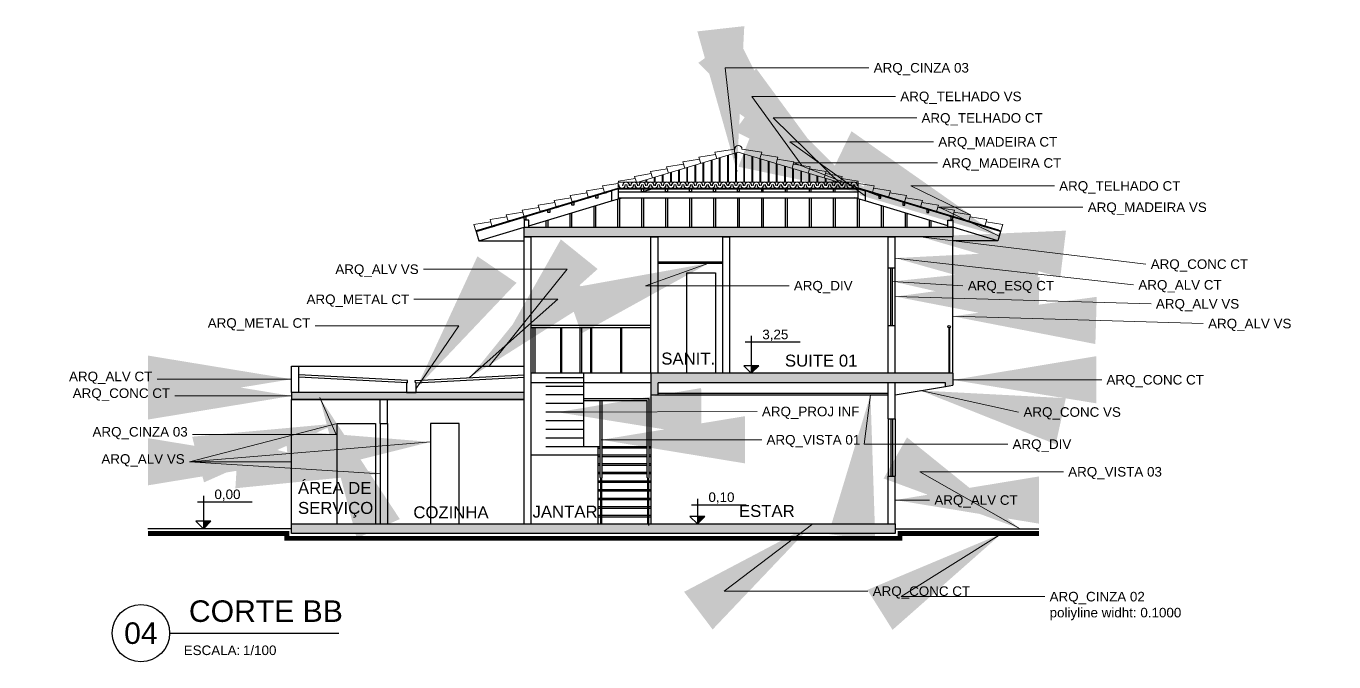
# Model space of a CAD drawing. Header units: metres. Extents: x -41.5 to 48.2, y -38.6 to 8.1.
# Drawn here: x -10.54 to 16.76, y -5.22 to 8.07 of the extents above; entities that cross this region are included whole.
import ezdxf
from ezdxf.enums import TextEntityAlignment as Align

# ---------------------------------------------------------------- set-up
doc = ezdxf.new("R2010")
doc.units = ezdxf.units.M
doc.header["$LTSCALE"] = 0.25
doc.linetypes.add('HIDDEN2', pattern=[4.7625, 3.175, -1.5875])
for name, color, linetype in [('ARQ_ALV CT', 4, 'Continuous'), ('ARQ_ALV VS', 2, 'Continuous'), ('ARQ_CONC CT', 6, 'Continuous'), ('ARQ_CONC VS', 2, 'Continuous'), ('ARQ_DIV', 3, 'Continuous'), ('ARQ_ESQ CT', 30, 'Continuous'), ('ARQ_ESQ VS', 2, 'Continuous'), ('ARQ_MADEIRA CT', 2, 'Continuous'), ('ARQ_MADEIRA VS', 1, 'Continuous'), ('ARQ_METAL CT', 2, 'Continuous'), ('ARQ_METAL VS', 1, 'Continuous'), ('ARQ_PISO 01', 1, 'Continuous'), ('ARQ_PROJ INF', 1, 'HIDDEN2'), ('ARQ_TXT 01', 1, 'Continuous'), ('ARQ_VISTA 01', 1, 'Continuous'), ('ARQ_VISTA 02', 2, 'Continuous'), ('ARQ_VISTA 03', 3, 'Continuous'), ('DET_VISTA 01', 1, 'Continuous'), ('SIMB_01', 1, 'Continuous'), ('SIMB_02', 2, 'Continuous'), ('SIMB_PREENCHIMENTO', 253, 'Continuous'), ('SIMB_TXT', 1, 'Continuous')]:
    doc.layers.add(name, color=color, linetype=linetype)
for name, color, linetype, lineweight in [('ARQ_CINZA 02', 251, 'Continuous', 9), ('ARQ_CINZA 03', 252, 'Continuous', 9), ('ARQ_TELHADO CT', 2, 'Continuous', 20), ('ARQ_TELHADO VS', 1, 'Continuous', 20)]:
    doc.layers.add(name, color=color, linetype=linetype, lineweight=lineweight)
doc.layers.add('ARQ_COTA_AZUL', color=5, linetype='Continuous', lineweight=20, true_color=0x0000ff)
doc.styles.add('Annot_2.5mm', font='arial.ttf', dxfattribs={"height": 2.5})
doc.styles.add('cota', font='arial.ttf')
doc.styles.add('SIMB', font='arial.ttf')
doc.dimstyles.new('Info 01 - annot', dxfattribs={"dimtxt": 2, "dimasz": 3, "dimexe": 1, "dimexo": 1, "dimgap": 1, "dimtad": 1, "dimzin": 4, "dimtxsty": 'cota', "dimblk": 'DOTSMALL', "dimcen": 2, "dimdle": 1, "dimclrd": 256, "dimclre": 256, "dimclrt": 1, "dimazin": 2, "dimtfac": 0.09, "dimtix": 1, "dimtmove": 2, "dimatfit": 2, "dimfxl": 5, "dimfxlon": 1, "dimtolj": 1, "dimtzin": 4, "dimlwd": -1, "dimarcsym": 1})

# ---------------------------------------------------------------- blocks, each defined once
blk = doc.blocks.new('*U34')
at = {"layer": 'ARQ_METAL CT'}
for centre, start, end in [((-0.042, 0.013), 180, 0), ((0.042, -0.013), 0, 180)]:
    blk.add_arc(centre, 0.075, start, end, dxfattribs=at)
blk = doc.blocks.new('*U35')
at = {"layer": 'ARQ_TELHADO CT', "color": 0, "linetype": 'ByBlock', "lineweight": -2, "transparency": 16777216}
for p in [(0, 0), (0.17, 0), (0.34, 0), (0.51, 0), (0.68, 0), (0.85, 0), (1.02, 0), (1.19, 0), (1.36, 0), (1.53, 0), (1.7, 0), (1.87, 0), (2.04, 0), (2.21, 0), (2.38, 0), (2.55, 0), (2.72, 0), (2.89, 0), (3.06, 0), (3.23, 0), (3.4, 0), (3.57, 0), (3.74, 0), (3.91, 0), (4.08, 0), (4.25, 0), (4.42, 0), (4.59, 0), (4.76, 0)]:
    blk.add_blockref('*U34', p, dxfattribs=at)
blk = doc.blocks.new('*U50')
at = {"layer": 'SIMB_02'}
blk.add_line((6, 0), (41.33, 0), dxfattribs=at)
blk.add_circle((0, 0), 6, dxfattribs=at)
at = {"layer": 'SIMB_TXT', "style": 'SIMB'}
blk.add_text('ESCALA:', height=2, dxfattribs=at).set_placement((8.94, -4.58))
blk.add_attdef('TITULO_DO_DESENHO', text='', height=4.5, dxfattribs=at).set_placement((10.02, 1), align=Align.BOTTOM_LEFT)
blk.add_attdef('NUM', text='', height=4.5, dxfattribs=at).set_placement((0, 0), align=Align.MIDDLE_CENTER)
blk.add_attdef('ESCALA', (21.3, -4.58), '', height=2, dxfattribs=at)
blk = doc.blocks.new('*U213')
at = {"layer": 'SIMB_PREENCHIMENTO', "transparency": 33554587}
h = blk.add_hatch(color=256, dxfattribs=at)
h.dxf.hatch_style = 1
h.paths.add_polyline_path([(1.56, 1.56), (0, 1.56), (0, 0)])
at = {"layer": 'SIMB_01'}
for p, q in [((-1.25, 5.63), (10.18, 5.63)), ((0, 6.88), (0, 0))]:
    blk.add_line(p, q, dxfattribs=at)
blk.add_lwpolyline([(-1.56, 1.56), (0, 0), (1.56, 1.56), (-1.56, 1.56)], dxfattribs=at)
at = {"layer": 'SIMB_TXT', "style": 'SIMB'}
blk.add_attdef('00,00', (2.3, 6.2), '', height=2, dxfattribs=at)
blk = doc.blocks.new('*U215')
at = {"layer": 'SIMB_PREENCHIMENTO', "transparency": 33554587}
h = blk.add_hatch(color=256, dxfattribs=at)
h.dxf.hatch_style = 1
h.paths.add_polyline_path([(1.56, 1.56), (0, 1.56), (0, 0)])
at = {"layer": 'SIMB_01'}
for p, q in [((-1.25, 4.03), (10.18, 4.03)), ((0, 5.28), (0, 0))]:
    blk.add_line(p, q, dxfattribs=at)
blk.add_lwpolyline([(-1.56, 1.56), (0, 0), (1.56, 1.56), (-1.56, 1.56)], dxfattribs=at)
at = {"layer": 'SIMB_TXT', "style": 'SIMB'}
blk.add_attdef('00,00', (2.3, 4.6), '', height=2, dxfattribs=at)
blk = doc.blocks.new('*U217')
at = {"layer": 'SIMB_PREENCHIMENTO', "transparency": 33554587}
h = blk.add_hatch(color=256, dxfattribs=at)
h.dxf.hatch_style = 1
h.paths.add_polyline_path([(1.56, 1.56), (0, 1.56), (0, 0)])
at = {"layer": 'SIMB_01'}
for p, q in [((-1.25, 6.53), (10.18, 6.53)), ((0, 7.78), (0, 0))]:
    blk.add_line(p, q, dxfattribs=at)
blk.add_lwpolyline([(-1.56, 1.56), (0, 0), (1.56, 1.56), (-1.56, 1.56)], dxfattribs=at)
at = {"layer": 'SIMB_TXT', "style": 'SIMB'}
blk.add_attdef('00,00', (2.3, 7.1), '', height=2, dxfattribs=at)
blk = doc.blocks.new('_DotSmall')
at = {"color": 0, "linetype": 'ByBlock', "const_width": 0.5}
blk.add_lwpolyline([(-0.0625, 0, 1), (0.0625, 0, 1)], format="xyb", close=True, dxfattribs=at)

msp = doc.modelspace()

# ---------------------------------------------------------------- hatches: boundary and pattern name
at = {"layer": 'ARQ_CINZA 03'}
h = msp.add_hatch(dxfattribs=at)
h.set_pattern_fill('_USER', color=256, scale=0.17, angle=90, style=0, pattern_type=0)
h.set_pattern_definition([(90, (2.41571, 4.73002), (-0.17, 1e-17), [])])
h.paths.add_polyline_path([(6.417, 4.805), (4.32, 5.43), (2.235, 4.805)])
h = msp.add_hatch(dxfattribs=at)
h.set_pattern_fill('_USER', color=256, scale=0.17, angle=90, style=0, pattern_type=0)
h.set_pattern_definition([(90, (2.56571, 4.73002), (-0.17, 1e-17), [])])
h.paths.add_polyline_path([(2.533, 4.894), (2.235, 4.805), (6.417, 4.805), (4.32, 5.43)])
h = msp.add_hatch(dxfattribs=at)
h.set_pattern_fill('AR-CONC', color=256, scale=0.001, angle=90, style=0)
h.paths.add_polyline_path([(-0.05, 3.865), (-0.15, 3.865), (-0.15, 3.665), (0, 3.665), (2.5, 3.665), (2.65, 3.665), (4, 3.665), (4.15, 3.665), (7.45, 3.665), (7.6, 3.665), (8.8, 3.665), (8.8, 3.865), (8.7, 3.865)])
h = msp.add_hatch(dxfattribs=at)
h.set_pattern_fill('AR-CONC', color=256, scale=0.001, angle=90, style=0)
h.paths.add_polyline_path([(2.5, 0.365), (2.65, 0.365), (2.65, 0.615), (8.65, 0.615), (8.65, 0.54), (8.8, 0.565), (8.8, 0.815), (2.5, 0.815), (2.5, 0.635)])
h = msp.add_hatch(dxfattribs=at)
h.set_pattern_fill('AR-CONC', color=256, scale=0.001, angle=90, style=0)
h.paths.add_polyline_path([(-2.398, 0.415), (-2.602, 0.415), (-5, 0.415), (-5, 0.265), (-3, 0.265), (-0.15, 0.265), (-0.15, 0.415)])
h = msp.add_hatch(dxfattribs=at)
h.set_pattern_fill('AR-CONC', color=256, scale=0.001, angle=90, style=0)
h.paths.add_polyline_path([(7.6, -2.535), (7.6, -2.335), (-5, -2.335), (-5, -2.535)])

# ---------------------------------------------------------------- linework, layer by layer
at = {"layer": 'ARQ_ALV CT'}
for p, q in [((-0.15, -2.335), (-0.15, 3.665)), ((-0.15, 3.665), (0, 3.665)), ((0, -2.335), (0, 3.665)), ((2.5, 0.815), (2.5, 3.665)), ((2.5, 3.665), (2.65, 3.665)), ((2.65, 0.815), (2.65, 3.665)), ((4, 0.815), (4, 3.665)), ((4, 3.665), (4.15, 3.665)), ((4.15, 0.815), (4.15, 3.665)), ((7.45, 3.665), (7.6, 3.665)), ((7.45, 3.015), (7.45, 3.665)), ((7.6, 3.015), (7.6, 3.665)), ((7.45, 3.015), (7.6, 3.015)), ((7.45, 0.815), (7.45, 1.815)), ((7.45, 1.815), (7.6, 1.815)), ((7.6, 0.815), (7.6, 1.815)), ((-5, 0.415), (-5, 0.965)), ((-5, 0.965), (-4.85, 0.965)), ((-4.85, 0.415), (-4.85, 0.965)), ((7.45, -0.135), (7.45, 0.615)), ((7.6, -0.135), (7.6, 0.615)), ((-3.15, -0.235), (-3.15, 0.265)), ((-3, -0.235), (-3, 0.265)), ((-3.15, -0.235), (-3, -0.235)), ((7.45, -0.135), (7.6, -0.135)), ((7.45, -2.335), (7.45, -1.335)), ((7.45, -1.335), (7.6, -1.335)), ((7.6, -2.335), (7.6, -1.335))]:
    msp.add_line(p, q, dxfattribs=at)
at = {"layer": 'ARQ_ALV VS'}
for p, q in [((8.8, 0.815), (8.8, 3.665)), ((7.45, 1.815), (7.45, 3.015)), ((7.6, 1.815), (7.6, 3.015)), ((-4.85, 0.965), (-0.15, 0.965)), ((-5, -2.335), (-5, 0.265)), ((-3.15, -0.235), (-3.15, -2.335)), ((-3, -0.235), (-3, -2.335))]:
    msp.add_line(p, q, dxfattribs=at)
at = {"layer": 'ARQ_CINZA 02', "const_width": 0.1}
msp.add_lwpolyline([(-8, -2.535), (-5.1, -2.535), (-5.1, -2.635), (7.7, -2.635), (7.7, -2.535), (10.6, -2.535)], dxfattribs=at)
at = {"layer": 'ARQ_CONC CT'}
for p, q in [((8.8, 0.815), (2.5, 0.815)), ((8.65, 0.54), (8.65, 0.615)), ((8.65, 0.54), (8.8, 0.565)), ((8.8, 0.815), (8.8, 0.565)), ((-0.15, 0.415), (-5, 0.415)), ((-0.15, 0.265), (-5, 0.265))]:
    msp.add_line(p, q, dxfattribs=at)
for points in [[(-0.15, 3.865), (8.8, 3.865), (8.8, 3.665), (-0.15, 3.665)], [(-0.15, 0.415), (-5, 0.415), (-5, 0.265), (-0.15, 0.265)], [(-5, -2.335), (7.6, -2.335), (7.6, -2.535), (-5, -2.535)]]:
    msp.add_lwpolyline(points, close=True, dxfattribs=at)
for points in [[(2.5, 0.815), (2.5, 0.365), (2.65, 0.365), (2.65, 0.615)], [(8.65, 0.615), (2.65, 0.615)]]:
    msp.add_lwpolyline(points, dxfattribs=at)
at = {"layer": 'ARQ_CONC VS'}
for p, q in [((2.5, 0.815), (0, 0.815)), ((2.5, 0.615), (0, 0.615)), ((7.6, 0.365), (8.65, 0.54))]:
    msp.add_line(p, q, dxfattribs=at)
at = {"layer": 'ARQ_DIV'}
for p, q in [((2.65, 3.145), (4, 3.145)), ((2.65, 3.115), (4, 3.115)), ((2.65, 0.395), (7.45, 0.395)), ((2.65, 0.365), (7.45, 0.365))]:
    msp.add_line(p, q, dxfattribs=at)
at = {"layer": 'ARQ_ESQ CT'}
for p, q in [((7.51, 1.815), (7.51, 3.015)), ((7.54, 1.815), (7.54, 3.015)), ((7.51, -0.135), (7.51, -1.335)), ((7.54, -0.135), (7.54, -1.335))]:
    msp.add_line(p, q, dxfattribs=at)
at = {"layer": 'ARQ_ESQ VS'}
for points in [[(3.25, 0.815), (3.25, 2.915), (3.85, 2.915), (3.85, 0.815)], [(-4.05, -2.335), (-4.05, -0.235), (-3.25, -0.235), (-3.25, -2.335)], [(-1.5, -2.335), (-1.5, -0.235), (-2.1, -0.235), (-2.1, -2.335)]]:
    msp.add_lwpolyline(points, dxfattribs=at)
at = {"layer": 'ARQ_MADEIRA CT'}
for p, q in [((1.821, 4.602), (6.829, 4.602)), ((1.821, 4.482), (6.829, 4.482))]:
    msp.add_line(p, q, dxfattribs=at)
for points in [[(2.305, 4.665), (2.345, 4.665), (2.345, 4.602), (2.305, 4.602)], [(2.805, 4.665), (2.845, 4.665), (2.845, 4.602), (2.805, 4.602)], [(3.305, 4.665), (3.345, 4.665), (3.345, 4.602), (3.305, 4.602)], [(3.805, 4.665), (3.845, 4.665), (3.845, 4.602), (3.805, 4.602)], [(4.305, 4.665), (4.345, 4.665), (4.345, 4.602), (4.305, 4.602)], [(4.845, 4.665), (4.805, 4.665), (4.805, 4.602), (4.845, 4.602)], [(5.345, 4.665), (5.305, 4.665), (5.305, 4.602), (5.345, 4.602)], [(5.845, 4.665), (5.805, 4.665), (5.805, 4.602), (5.845, 4.602)], [(6.345, 4.665), (6.305, 4.665), (6.305, 4.602), (6.345, 4.602)], [(6.829, 4.665), (6.971, 4.623), (6.971, 4.414), (6.829, 4.456)], [(7.3, 4.524), (7.26, 4.536), (7.26, 4.473), (7.3, 4.473)], [(7.8, 4.374), (7.76, 4.386), (7.76, 4.323), (7.8, 4.323)]]:
    msp.add_lwpolyline(points, close=True, dxfattribs=at)
at = {"layer": 'ARQ_MADEIRA VS'}
for p, q in [((9.756, 3.803), (6.831, 4.68)), ((1.805, 4.451), (1.805, 3.865)), ((1.845, 4.463), (1.845, 3.865)), ((2.305, 4.482), (2.305, 3.865)), ((2.345, 4.482), (2.345, 3.865)), ((2.805, 4.482), (2.805, 3.865)), ((2.845, 4.482), (2.845, 3.865)), ((3.305, 4.482), (3.305, 3.865)), ((3.345, 4.482), (3.345, 3.865)), ((3.805, 4.482), (3.805, 3.865)), ((3.845, 4.482), (3.845, 3.865)), ((4.305, 4.482), (4.305, 3.865)), ((4.345, 4.482), (4.345, 3.865)), ((4.805, 4.482), (4.805, 3.865)), ((4.845, 4.482), (4.845, 3.865)), ((5.305, 4.482), (5.305, 3.865)), ((5.345, 4.482), (5.345, 3.865)), ((5.805, 4.482), (5.805, 3.865)), ((5.845, 4.482), (5.845, 3.865)), ((6.305, 4.482), (6.305, 3.865)), ((6.345, 4.482), (6.345, 3.865)), ((6.805, 4.463), (6.805, 3.865)), ((6.845, 4.451), (6.845, 3.865)), ((9.8, 3.774), (6.971, 4.623)), ((8.7, 3.895), (6.971, 4.414)), ((0.805, 4.151), (0.805, 3.865)), ((0.845, 4.163), (0.845, 3.865)), ((1.305, 4.301), (1.305, 3.865)), ((1.345, 4.313), (1.345, 3.865)), ((7.305, 4.313), (7.305, 3.865)), ((7.345, 4.301), (7.345, 3.865)), ((7.805, 4.163), (7.805, 3.865)), ((7.845, 4.151), (7.845, 3.865)), ((0.305, 4.001), (0.305, 3.865)), ((0.345, 4.013), (0.345, 3.865)), ((8.305, 4.013), (8.305, 3.865)), ((8.345, 4.001), (8.345, 3.865)), ((9.743, 3.582), (8.8, 3.865)), ((9.8, 3.774), (9.743, 3.582))]:
    msp.add_line(p, q, dxfattribs=at)
at = {"layer": 'ARQ_METAL CT'}
for p, q in [((1.821, 4.665), (6.829, 4.665)), ((6.829, 4.665), (6.831, 4.68)), ((2.5, 1.815), (0, 1.815)), ((2.5, 1.765), (0, 1.765)), ((-2.58, 0.666), (-4.85, 0.779)), ((-2.582, 0.616), (-4.85, 0.729)), ((-2.582, 0.616), (-2.58, 0.666)), ((-2.42, 0.666), (-0.15, 0.779)), ((-2.418, 0.616), (-2.42, 0.666)), ((-2.418, 0.616), (-0.15, 0.729)), ((2.5, 0.365), (2.5, -2.335)), ((7.45, -0.135), (7.45, -1.335)), ((7.6, -0.135), (7.6, -1.335))]:
    msp.add_line(p, q, dxfattribs=at)
for points in [[(1.821, 4.665), (1.679, 4.623), (1.679, 4.414), (1.821, 4.456)], [(0.85, 4.374), (0.89, 4.386), (0.89, 4.323), (0.85, 4.323)], [(1.35, 4.524), (1.39, 4.536), (1.39, 4.473), (1.35, 4.473)], [(0.35, 4.224), (0.39, 4.236), (0.39, 4.173), (0.35, 4.173)], [(8.3, 4.224), (8.26, 4.236), (8.26, 4.173), (8.3, 4.173)], [(-0.15, 4.074), (-0.11, 4.086), (-0.11, 4.023), (-0.15, 4.023)], [(8.8, 4.074), (8.76, 4.086), (8.76, 4.023), (8.8, 4.023)]]:
    msp.add_lwpolyline(points, close=True, dxfattribs=at)
for points in [[(0.857, 4.392), (0.861, 4.377), (0.909, 4.392), (0.905, 4.406), (0.857, 4.392)], [(1.192, 4.492), (1.197, 4.478), (1.245, 4.492), (1.24, 4.507), (1.192, 4.492)], [(1.528, 4.593), (1.532, 4.578), (1.58, 4.593), (1.575, 4.607), (1.528, 4.593)], [(7.122, 4.593), (7.118, 4.578), (7.07, 4.593), (7.075, 4.607), (7.122, 4.593)], [(7.458, 4.492), (7.453, 4.478), (7.405, 4.492), (7.41, 4.507), (7.458, 4.492)], [(7.793, 4.392), (7.789, 4.377), (7.741, 4.392), (7.745, 4.406), (7.793, 4.392)], [(-0.149, 4.09), (-0.144, 4.076), (-0.096, 4.09), (-0.101, 4.104), (-0.149, 4.09)], [(0.187, 4.19), (0.191, 4.176), (0.239, 4.19), (0.235, 4.205), (0.187, 4.19)], [(0.522, 4.291), (0.526, 4.277), (0.574, 4.291), (0.57, 4.305), (0.522, 4.291)], [(8.128, 4.291), (8.124, 4.277), (8.076, 4.291), (8.08, 4.305), (8.128, 4.291)], [(8.463, 4.19), (8.459, 4.176), (8.411, 4.19), (8.415, 4.205), (8.463, 4.19)], [(8.799, 4.09), (8.794, 4.076), (8.746, 4.09), (8.751, 4.104), (8.799, 4.09)], [(-0.819, 3.889), (-0.815, 3.874), (-0.767, 3.889), (-0.771, 3.903), (-0.819, 3.889)], [(-0.484, 3.989), (-0.48, 3.975), (-0.432, 3.989), (-0.436, 4.004), (-0.484, 3.989)], [(9.134, 3.989), (9.13, 3.975), (9.082, 3.989), (9.086, 4.004), (9.134, 3.989)], [(9.469, 3.889), (9.465, 3.874), (9.417, 3.889), (9.421, 3.903), (9.469, 3.889)], [(-1.154, 3.788), (-1.15, 3.774), (-1.102, 3.788), (-1.106, 3.803), (-1.154, 3.788)], [(9.804, 3.788), (9.8, 3.774), (9.752, 3.788), (9.756, 3.803), (9.804, 3.788)], [(-2.602, 0.617), (-2.602, 0.415), (-2.398, 0.415), (-2.398, 0.617)], [(-2.6, 0.617), (-2.6, 0.417), (-2.4, 0.417), (-2.4, 0.617)]]:
    msp.add_lwpolyline(points, dxfattribs=at)
msp.add_circle((8.725, 1.79), 0.025, dxfattribs=at)
for centre, start, end in [((4.191, 4.73), 0, 180), ((6.826, 4.755), 180, 272.7349)]:
    msp.add_arc(centre, 0.075, start, end, dxfattribs=at)
at = {"layer": 'ARQ_METAL VS'}
for p, q in [((0.615, 1.765), (0.615, 0.815)), ((0.635, 1.765), (0.635, 0.815)), ((1.24, 1.765), (1.24, 0.815)), ((1.26, 1.765), (1.26, 0.815)), ((1.865, 1.765), (1.865, 0.815)), ((1.885, 1.765), (1.885, 0.815)), ((8.715, 1.767), (8.715, 0.815)), ((8.735, 1.767), (8.735, 0.815))]:
    msp.add_line(p, q, dxfattribs=at)
at = {"layer": 'ARQ_PISO 01'}
for p, q in [((0.04, 0.815), (0.04, 1.765)), ((0.08, 0.815), (0.08, 1.765)), ((1.02, 0.815), (1.02, 1.765)), ((1.06, 0.815), (1.06, 1.765)), ((1.1, -0.72), (1.1, 0.615))]:
    msp.add_line(p, q, dxfattribs=at)
at = {"layer": 'ARQ_PROJ INF'}
for p, q in [((1.1, 0.72), (0, 0.72)), ((1.1, 0.615), (1.1, 0.815)), ((1.1, 0.54), (0, 0.54)), ((1.1, 0.36), (0, 0.36)), ((1.1, 0.18), (0, 0.18)), ((1.1, 0), (0, 0)), ((1.1, -0.18), (0, -0.18)), ((1.1, -0.36), (0, -0.36)), ((1.1, -0.54), (0, -0.54)), ((1.1, -0.72), (0, -0.72))]:
    msp.add_line(p, q, dxfattribs=at)
at = {"layer": 'ARQ_TELHADO CT'}
for p, q in [((1.819, 4.805), (6.829, 4.805)), ((1.819, 4.68), (1.819, 4.805)), ((1.819, 4.68), (6.831, 4.68)), ((6.829, 4.68), (6.829, 4.805))]:
    msp.add_line(p, q, dxfattribs=at)
for points in [[(1.192, 4.492), (1.152, 4.626), (1.501, 4.682)], [(1.528, 4.593), (1.487, 4.727), (1.819, 4.78)], [(7.122, 4.593), (7.163, 4.727), (6.829, 4.78)], [(7.458, 4.492), (7.498, 4.626), (7.149, 4.682)], [(0.187, 4.19), (0.146, 4.325), (0.495, 4.38)], [(0.522, 4.291), (0.482, 4.425), (0.83, 4.481)], [(0.857, 4.392), (0.817, 4.526), (1.166, 4.582)], [(7.793, 4.392), (7.833, 4.526), (7.484, 4.582)], [(8.128, 4.291), (8.168, 4.425), (7.82, 4.481)], [(8.463, 4.19), (8.504, 4.325), (8.155, 4.38)], [(-0.484, 3.989), (-0.524, 4.123), (-0.175, 4.179)], [(-0.149, 4.09), (-0.189, 4.224), (0.16, 4.28)], [(8.799, 4.09), (8.839, 4.224), (8.49, 4.28)], [(9.134, 3.989), (9.174, 4.123), (8.825, 4.179)], [(-1.154, 3.788), (-1.195, 3.922), (-0.846, 3.978)], [(-0.819, 3.889), (-0.859, 4.023), (-0.511, 4.079)], [(9.469, 3.889), (9.509, 4.023), (9.161, 4.079)], [(9.804, 3.788), (9.845, 3.922), (9.496, 3.978)]]:
    msp.add_lwpolyline(points, dxfattribs=at)
at = {"layer": 'ARQ_TELHADO VS'}
for p in [(2.235, 4.805), (6.417, 4.805)]:
    msp.add_line(p, (4.32, 5.43), dxfattribs=at)
for points in [[(3.874, 5.297), (3.834, 5.431), (4.25, 5.498)], [(4.776, 5.297), (4.816, 5.431), (4.4, 5.498)], [(3.204, 5.096), (3.164, 5.23), (3.512, 5.286)], [(3.539, 5.196), (3.499, 5.33), (3.847, 5.386)], [(5.111, 5.196), (5.151, 5.33), (4.803, 5.386)], [(5.446, 5.096), (5.486, 5.23), (5.138, 5.286)], [(2.195, 4.805), (2.158, 4.928), (2.507, 4.984)], [(2.533, 4.894), (2.493, 5.029), (2.842, 5.084)], [(2.869, 4.995), (2.828, 5.129), (3.177, 5.185)], [(5.781, 4.995), (5.822, 5.129), (5.473, 5.185)], [(6.117, 4.894), (6.157, 5.029), (5.808, 5.084)], [(6.455, 4.805), (6.492, 4.928), (6.143, 4.984)], [(1.829, 4.805), (1.823, 4.827), (2.171, 4.883)], [(6.821, 4.805), (6.827, 4.827), (6.479, 4.883)]]:
    msp.add_lwpolyline(points, dxfattribs=at)
msp.add_arc((4.325, 5.498), 0.075, 0, 180, dxfattribs=at)
at = {"layer": 'ARQ_VISTA 01'}
for p, q in [((2.46, 0.28), (1.1, 0.28)), ((2.46, 0.28), (1.1, 0.28)), ((2.46, -1.366), (2.46, 0.28)), ((2.42, 0.24), (1.1, 0.24)), ((2.42, 0.24), (1.1, 0.24)), ((1.44, -1.361), (1.44, 0.24)), ((1.48, -1.361), (1.48, 0.24)), ((2.42, -1.366), (2.42, 0.24)), ((1.44, -0.72), (1.1, -0.72)), ((1.4, -2.335), (1.4, -0.72)), ((1.4, -0.75), (1.44, -0.75)), ((2.42, -0.72), (1.48, -0.72)), ((2.42, -0.75), (1.48, -0.75)), ((2.5, -0.72), (2.46, -0.72)), ((2.5, -0.75), (2.46, -0.75)), ((1.4, -0.9), (0, -0.9)), ((1.44, -0.9), (1.4, -0.9)), ((1.44, -0.93), (1.4, -0.93)), ((1.44, -1.08), (1.4, -1.08)), ((2.42, -0.9), (1.48, -0.9)), ((2.42, -0.93), (1.48, -0.93)), ((2.42, -1.08), (1.48, -1.08)), ((2.5, -0.9), (2.46, -0.9)), ((2.5, -0.93), (2.46, -0.93)), ((2.5, -1.08), (2.46, -1.08)), ((1.44, -1.11), (1.4, -1.11)), ((1.44, -1.26), (1.4, -1.26)), ((1.44, -1.29), (1.4, -1.29)), ((2.42, -1.11), (1.48, -1.11)), ((2.42, -1.26), (1.48, -1.26)), ((2.42, -1.29), (1.48, -1.29)), ((2.5, -1.11), (2.46, -1.11)), ((2.5, -1.26), (2.46, -1.26)), ((2.5, -1.29), (2.46, -1.29)), ((1.45, -1.44), (1.4, -1.44)), ((1.45, -1.47), (1.4, -1.47)), ((1.45, -1.62), (1.4, -1.62)), ((1.45, -1.378), (1.45, -2.33)), ((1.47, -1.378), (1.47, -2.33)), ((2.43, -1.44), (1.47, -1.44)), ((2.43, -1.47), (1.47, -1.47)), ((2.43, -1.62), (1.47, -1.62)), ((2.43, -1.383), (2.43, -2.335)), ((2.45, -1.383), (2.45, -2.335)), ((2.45, -1.413), (2.45, -2.365)), ((2.5, -1.44), (2.45, -1.44)), ((2.5, -1.47), (2.45, -1.47)), ((2.5, -1.62), (2.45, -1.62)), ((1.45, -1.65), (1.4, -1.65)), ((1.45, -1.8), (1.4, -1.8)), ((1.45, -1.83), (1.4, -1.83)), ((2.43, -1.65), (1.47, -1.65)), ((2.43, -1.8), (1.47, -1.8)), ((2.43, -1.83), (1.47, -1.83)), ((2.5, -1.65), (2.45, -1.65)), ((2.5, -1.8), (2.45, -1.8)), ((2.5, -1.83), (2.45, -1.83)), ((1.45, -1.98), (1.4, -1.98)), ((1.45, -2.01), (1.4, -2.01)), ((1.45, -2.16), (1.4, -2.16)), ((2.43, -1.98), (1.47, -1.98)), ((2.43, -2.01), (1.47, -2.01)), ((2.43, -2.16), (1.47, -2.16)), ((2.5, -1.98), (2.45, -1.98)), ((2.5, -2.01), (2.45, -2.01)), ((2.5, -2.16), (2.45, -2.16)), ((1.45, -2.19), (1.4, -2.19)), ((2.43, -2.19), (1.47, -2.19)), ((2.5, -2.19), (2.45, -2.19))]:
    msp.add_line(p, q, dxfattribs=at)
for centre in [(1.46, -1.361), (2.44, -1.366)]:
    msp.add_arc(centre, 0.02, 180, 0, dxfattribs=at)
at = {"layer": 'ARQ_VISTA 02'}
msp.add_line((1.819, 4.68), (1.821, 4.665), dxfattribs=at)
for points in [[(-0.05, 3.865), (-0.05, 4.015), (-0.15, 4.015), (-0.15, 3.865)], [(8.7, 4.015), (8.8, 4.015), (8.8, 3.865), (8.7, 3.865)]]:
    msp.add_lwpolyline(points, close=True, dxfattribs=at)
at = {"layer": 'ARQ_VISTA 03'}
for p, q in [((-5, -2.435), (-8, -2.435)), ((7.6, -2.435), (10.6, -2.435))]:
    msp.add_line(p, q, dxfattribs=at)
at = {"layer": 'DET_VISTA 01'}
for p, q in [((-1.154, 3.788), (1.819, 4.68)), ((2.345, 4.613), (2.517, 4.665)), ((-1.15, 3.774), (1.679, 4.623)), ((-0.05, 3.895), (1.679, 4.414)), ((1.821, 4.456), (1.908, 4.482)), ((6.829, 4.456), (6.742, 4.482)), ((-1.093, 3.582), (-0.15, 3.865)), ((-1.15, 3.774), (-1.093, 3.582)), ((-1.093, 3.582), (-0.15, 3.582)), ((9.743, 3.582), (8.8, 3.582))]:
    msp.add_line(p, q, dxfattribs=at)

# ---------------------------------------------------------------- block references
at = {"xscale": 0.1, "yscale": 0.1, "zscale": 0.1}
for name, p, values in [('*U217', (4.595, 0.815), {'00,00': '3,25'}), ('*U213', (-6.842, -2.435), {'00,00': '0,00'}), ('*U215', (3.47, -2.335), {'00,00': '0,10'}), ('*U50', (-8.147, -4.616), {'TITULO_DO_DESENHO': 'CORTE BB', 'NUM': '04', 'ESCALA': '1/100'})]:
    msp.add_blockref(name, p, dxfattribs=at).add_auto_attribs(values)
at = {"layer": 'ARQ_TELHADO CT'}
msp.add_blockref('*U35', (1.938, 4.743), dxfattribs=at)

# ---------------------------------------------------------------- texts
at = {"layer": 'ARQ_COTA_AZUL', "color": 1, "char_height": 0.2, "style": 'cota'}
for s, insert, attachment_point in [('ARQ_CINZA 03', (7.15, 7.296), 1), ('ARQ_TELHADO VS', (7.705, 6.698), 1), ('ARQ_TELHADO CT', (8.148, 6.248), 1), ('ARQ_MADEIRA CT', (8.498, 5.75), 1), ('ARQ_MADEIRA CT', (8.582, 5.307), 1), ('ARQ_TELHADO CT', (11.022, 4.827), 1), ('ARQ_MADEIRA VS', (11.619, 4.382), 1), ('ARQ_ALV VS', (-2.349, 3.087), 3), ('ARQ_CONC CT', (12.933, 3.194), 1), ('ARQ_DIV', (5.483, 2.743), 1), ('ARQ_ESQ CT', (9.114, 2.743), 1), ('ARQ_ALV CT', (12.675, 2.761), 1), ('ARQ_METAL CT', (-2.547, 2.459), 3), ('ARQ_ALV VS', (13.041, 2.365), 1), ('ARQ_METAL CT', (-4.61, 1.706), 9), ('ARQ_ALV VS', (14.131, 1.952), 1), ('ARQ_ALV CT', (-7.909, 0.59), 9), ('ARQ_CONC CT', (12.009, 0.778), 1), ('ARQ_CONC CT', (-7.537, 0.24), 9), ('ARQ_PROJ INF', (4.817, 0.115), 1), ('ARQ_CONC VS', (10.276, 0.104), 1), ('ARQ_CINZA 03', (-7.17, -0.567), 9), ('ARQ_VISTA 01', (4.913, -0.476), 1), ('ARQ_DIV', (10.048, -0.568), 1), ('ARQ_ALV VS', (-7.233, -1.135), 9), ('ARQ_VISTA 03', (11.21, -1.144), 1), ('ARQ_ALV CT', (8.416, -1.735), 1), ('ARQ_CONC CT', (7.129, -3.638), 1), ('ARQ_CINZA 02\\Ppoliyline widht: 0.1000', (10.822, -3.753), 1)]:
    msp.add_mtext(s, dxfattribs=dict(at, insert=insert, attachment_point=attachment_point))
at = {"layer": 'ARQ_TXT 01', "char_height": 0.25, "attachment_point": 1, "style": 'Annot_2.5mm'}
for s, insert, width in [('SANIT.', (2.716, 1.246), 2.41083), ('SUITE 01', (5.297, 1.203), 2.41083), ('ÁREA DE SERVIÇO', (-4.868, -1.458), 2.27532), ('COZINHA', (-2.46, -1.966), 2.27532), ('JANTAR', (0.028, -1.952), 2.41083), ('ESTAR', (4.337, -1.938), 2.41083)]:
    msp.add_mtext(s, dxfattribs=dict(at, insert=insert, width=width))

# ---------------------------------------------------------------- leaders
at = {"layer": 'ARQ_COTA_AZUL', "annotation_type": 0, "has_hookline": 1}
for points, hookline_direction, text_width in [([(4.293, 5.03), (4.05, 7.196), (7.05, 7.196)], 0, 1.975), ([(5.647, 5.157), (4.605, 6.598), (7.605, 6.598)], 0, 2.516), ([(6.496, 4.73), (5.048, 6.148), (8.048, 6.148)], 0, 2.525), ([(6.971, 4.518), (5.398, 5.65), (8.398, 5.65)], 0, 2.478), ([(7.3, 4.498), (5.482, 5.207), (8.482, 5.207)], 0, 2.478), ([(9.174, 4.123), (7.922, 4.727), (10.922, 4.727)], 0, 2.525), ([(9.771, 3.678), (8.519, 4.282), (11.519, 4.282)], 0, 2.47), ([(-0.878, 0.965), (0.751, 2.987), (-2.249, 2.987)], 1, 1.725), ([(8.126, 3.665), (12.833, 3.094)], 0, 2.028), ([(7.6, 3.22), (12.575, 2.661)], 0, 1.733), ([(-2.398, 0.497), (-1.51, 1.806), (-4.51, 1.806)], 1, 2.137), ([(-1.285, 0.723), (0.553, 2.359), (-2.447, 2.359)], 1, 2.137), ([(3.711, 3.115), (2.383, 2.643), (5.383, 2.643)], 0, 1.224), ([(7.54, 2.733), (9.014, 2.643)], 0, 1.795), ([(7.6, 2.415), (12.941, 2.265)], 0, 1.725), ([(8.793, 2.004), (14.031, 1.852)], 0, 1.725), ([(-5, 0.69), (-7.809, 0.69)], 1, 1.733), ([(8.8, 0.674), (11.909, 0.678)], 0, 2.028), ([(-5, 0.34), (-7.437, 0.34)], 1, 2.028), ([(-4.415, 0.306), (-4.07, -0.467), (-7.07, -0.467)], 1, 1.975), ([(0.55, 0), (4.717, 0.015)], 0, 2.021), ([(7.083, 0.365), (6.948, -0.668), (9.948, -0.668)], 0, 1.224), ([(8.125, 0.453), (10.176, 0.004)], 0, 2.019), ([(1.463, -0.576), (4.813, -0.576)], 0, 1.905), ([(-5, -1.035), (-7.133, -1.035)], 1, 1.725), ([(10.21, -2.437), (8.11, -1.244), (11.11, -1.244)], 0, 1.944), ([(7.6, -1.835), (8.316, -1.835)], 0, 1.733), ([(5.882, -2.335), (4.029, -3.738), (7.029, -3.738)], 0, 2.028), ([(9.822, -2.535), (7.722, -3.853), (10.722, -3.853)], 0, 2.717)]:
    msp.add_leader(points, dimstyle='Info 01 - annot', override={"dimscale": 0, "dimgap": 1, "dimtad": 0}, dxfattribs=dict(at, hookline_direction=hookline_direction, text_width=text_width))
at = {"layer": 'ARQ_COTA_AZUL'}
for points in [[(-4.05, -0.235), (-7.133, -1.035)], [(-2.1, -0.621), (-7.133, -1.035)], [(-3.15, -1.285), (-7.133, -1.035)]]:
    msp.add_leader(points, dimstyle='Info 01 - annot', override={"dimscale": 0, "dimgap": 1, "dimtad": 0}, dxfattribs=at)

doc.saveas('drawing.dxf')
